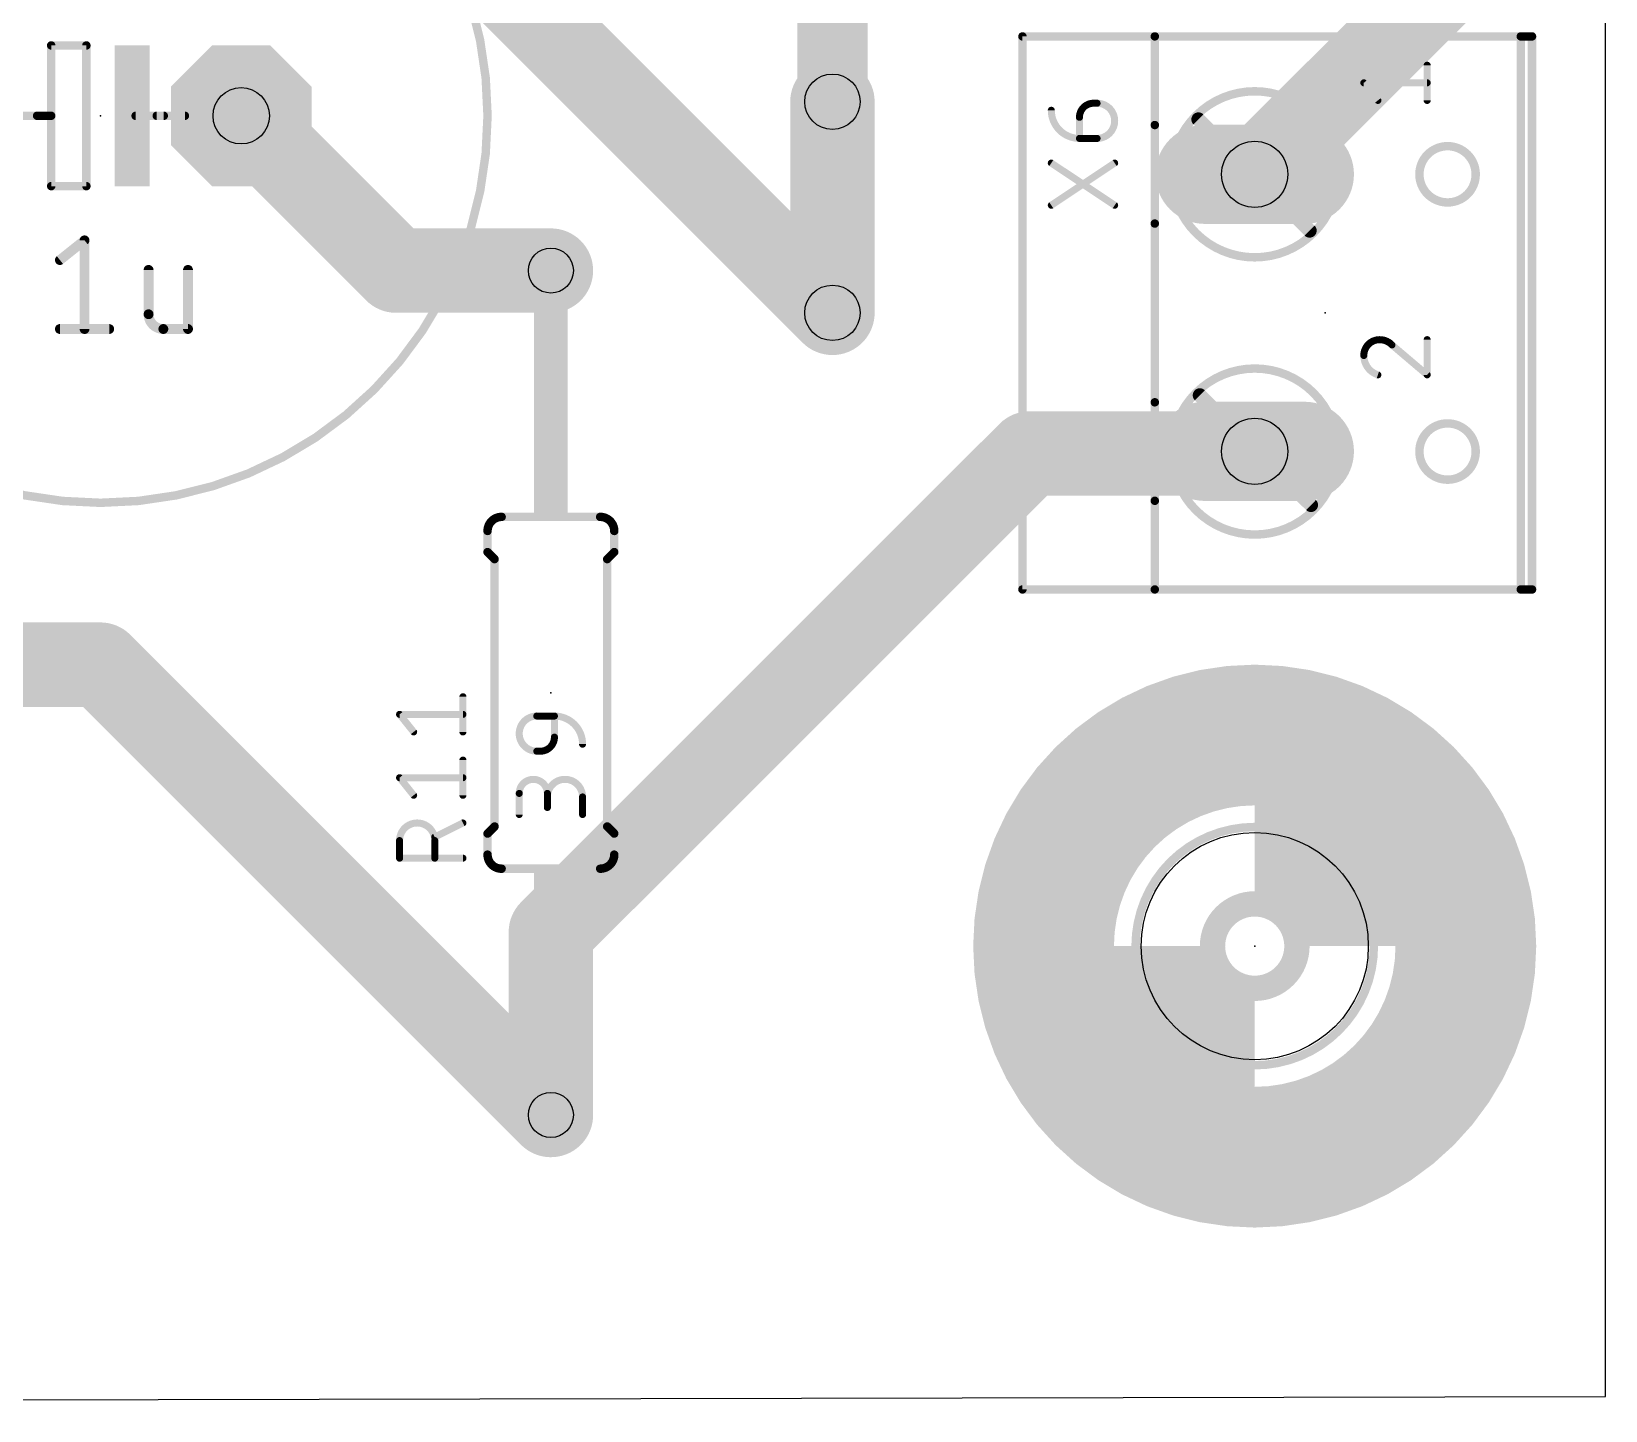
# Model space of a CAD drawing. Extents: x -11 to 108, y -2 to 100.
# Drawn here: x 79.53 to 107.93, y -2.03 to 22.86 of the extents above; entities that cross this region are included whole.
import ezdxf

# ---------------------------------------------------------------- set-up
doc = ezdxf.new("R2010")
doc.units = 0
for name, color, linetype in [('1', 12, 'CONTINUOUS'), ('16', 132, 'CONTINUOUS'), ('17', 110, 'CONTINUOUS'), ('18', 110, 'CONTINUOUS'), ('20', 31, 'CONTINUOUS'), ('21', 253, 'CONTINUOUS'), ('23', 53, 'CONTINUOUS'), ('25', 253, 'CONTINUOUS'), ('27', 253, 'CONTINUOUS'), ('39', 12, 'CONTINUOUS'), ('40', 132, 'CONTINUOUS'), ('41', 12, 'CONTINUOUS'), ('42', 132, 'CONTINUOUS'), ('43', 110, 'CONTINUOUS'), ('44', 253, 'CONTINUOUS'), ('51', 253, 'CONTINUOUS')]:
    doc.layers.add(name, color=color, linetype=linetype)

# ---------------------------------------------------------------- blocks, each defined once
blk = doc.blocks.new('RECT')
blk.add_solid([(-0.5, -0.5), (0.5, -0.5), (-0.5, 0.5), (0.5, 0.5)])
blk = doc.blocks.new('OCTAGONP')
at = {"const_width": 0.5}
blk.add_lwpolyline([(-0.25, -0.1036), (-0.25, 0.1036), (-0.1036, 0.25), (0.1036, 0.25), (0.25, 0.1036), (0.25, -0.1036), (0.1036, -0.25), (-0.1036, -0.25), (-0.25, -0.1036), (-0.25, 0.1036)], dxfattribs=at)
blk = doc.blocks.new('LONGP100')
at = {"const_width": 1}
blk.add_lwpolyline([(-0.5, 0), (0.5, 0)], dxfattribs=at)
at = {"const_width": 0.5}
for points in [[(-0.5, 0.25, 1), (-0.5, -0.25)], [(0.5, -0.25, 1), (0.5, 0.25)]]:
    blk.add_lwpolyline(points, format="xyb", dxfattribs=at)
blk = doc.blocks.new('ROUNDV')
at = {"const_width": 0.5}
blk.add_lwpolyline([(0, -0.25, 1), (0, 0.25, 1), (0, -0.25)], format="xyb", dxfattribs=at)

msp = doc.modelspace()

# ---------------------------------------------------------------- linework, layer by layer
at = {"layer": '1', "const_width": 1.27}
msp.add_lwpolyline([(93.98, 28.956), (93.98, 21.59)], dxfattribs=at)
at = {"layer": '1', "const_width": 0.635}
msp.add_lwpolyline([(93.6625, 21.59, 1), (94.2975, 21.59)], format="xyb", dxfattribs=at)
at = {"layer": '16', "const_width": 1.524}
for points in [[(83.82, 27.94), (93.98, 17.78)], [(101.6, 20.28), (105.009, 23.689)], [(93.98, 17.78), (93.98, 21.59)], [(83.312, 21.336), (86.106, 18.542)], [(86.106, 18.542), (88.9, 18.542)], [(88.9, 6.604), (97.536, 15.24)], [(97.536, 15.24), (101.6, 15.24)], [(101.6, 15.24), (101.6, 15.28)], [(80.772, 11.43), (70.866, 11.43)], [(88.9, 3.302), (80.772, 11.43)], [(88.9, 3.302), (88.9, 6.604)]]:
    msp.add_lwpolyline(points, dxfattribs=at)
at = {"layer": '16', "const_width": 0.762}
for points in [[(94.361, 21.59, 1), (93.599, 21.59)], [(83.5814, 21.6054, 1), (83.0426, 21.0666)], [(101.3306, 20.5494, 1), (101.8694, 20.0106)], [(86.106, 18.923, 1), (86.106, 18.161)], [(85.8366, 18.2726, 1), (86.3754, 18.8114)], [(88.9, 18.161, 1), (88.9, 18.923)], [(93.7106, 17.5106, 1), (94.2494, 18.0494)], [(93.599, 17.78, 1), (94.361, 17.78)], [(97.536, 15.621, 1), (97.536, 14.859)], [(97.8054, 14.9706, 1), (97.2666, 15.5094)], [(101.981, 15.28, 1), (101.219, 15.28)], [(101.6, 14.859, 1), (101.6, 15.621)], [(101.219, 15.24, 1), (101.981, 15.24)], [(81.0414, 11.6994, 1), (80.5026, 11.1606)], [(80.772, 11.049, 1), (80.772, 11.811)], [(89.281, 6.604, 1), (88.519, 6.604)], [(88.6306, 6.8734, 1), (89.1694, 6.3346)], [(88.6306, 3.0326, 1), (89.1694, 3.5714)], [(88.519, 3.302, 1), (89.281, 3.302)]]:
    msp.add_lwpolyline(points, format="xyb", dxfattribs=at)
at = {"layer": '20'}
for p, q in [((107.93, -1.778), (107.93, 100)), ((-10.922, -2.032), (107.93, -1.778))]:
    msp.add_line(p, q, dxfattribs=at)
msp.add_circle((101.6, 6.35), 2.05, dxfattribs=at)
at = {"layer": '21'}
for points, const_width in [([(80.772, 14.351, 1), (80.772, 28.321, 1), (80.772, 14.351)], 0.1524), ([(97.4471, 22.769, 1), (97.3709, 22.769)], 0.0762), ([(97.409, 22.8071, 1), (97.409, 22.7309)], 0.0762), ([(99.8351, 22.769, 1), (99.7589, 22.769)], 0.0762), ([(99.797, 22.8071, 1), (99.797, 22.7309)], 0.0762), ([(99.797, 22.7309, 1), (99.797, 22.8071)], 0.0762), ([(106.4391, 22.769, 1), (106.3629, 22.769)], 0.0762), ([(106.401, 22.8071, 1), (106.401, 22.7309)], 0.0762), ([(106.401, 22.7309, 1), (106.401, 22.8071)], 0.0762), ([(106.6421, 22.769, 1), (106.5659, 22.769)], 0.0762), ([(106.604, 22.7309, 1), (106.604, 22.8071)], 0.0762), ([(79.883, 22.6441, 1), (79.883, 22.5679)], 0.0762), ([(79.9211, 22.606, 1), (79.8449, 22.606)], 0.0762), ([(80.5561, 22.606, 1), (80.4799, 22.606)], 0.0762), ([(80.518, 22.5679, 1), (80.518, 22.6441)], 0.0762), ([(104.7433, 22.2485, 1), (104.6797, 22.2485)], 0.0635), ([(103.5933, 21.9508, 1), (103.5437, 21.9112)], 0.0635), ([(103.5685, 21.9627, 1), (103.5685, 21.8993)], 0.0635), ([(104.7115, 21.8993, 1), (104.7115, 21.9627)], 0.0635), ([(103.7977, 21.5937, 1), (103.8473, 21.6333)], 0.0635), ([(104.6797, 21.6135, 1), (104.7433, 21.6135)], 0.0635), ([(79.629, 21.3741, 1), (79.629, 21.2979)], 0.0762), ([(79.9211, 21.336, 1), (79.8449, 21.336)], 0.0762), ([(79.8449, 21.336, 1), (79.9211, 21.336)], 0.0762), ([(79.883, 21.2979, 1), (79.883, 21.3741)], 0.0762), ([(81.407, 21.3741, 1), (81.407, 21.2979)], 0.0762), ([(81.915, 21.2979, 1), (81.915, 21.3741)], 0.0762), ([(99.7589, 21.169, 1), (99.8351, 21.169)], 0.0762), ([(105.0798, 19.772, 1), (105.0798, 20.788, 1), (105.0798, 19.772)], 0.1524), ([(79.883, 20.1041, 1), (79.883, 20.0279)], 0.0762), ([(79.8449, 20.066, 1), (79.9211, 20.066)], 0.0762), ([(80.4799, 20.066, 1), (80.5561, 20.066)], 0.0762), ([(80.518, 20.0279, 1), (80.518, 20.1041)], 0.0762), ([(99.8351, 19.391, 1), (99.7589, 19.391)], 0.0762), ([(103.8543, 17.2955, 0.4142), (103.5685, 17.0098)], 0.127), ([(104.0765, 17.2003, 0.2053), (103.8543, 17.2955)], 0.127), ([(103.8542, 17.3272, 1), (103.8543, 17.2638)], 0.0635), ([(103.8543, 17.2638, 1), (103.8543, 17.3272)], 0.0635), ([(104.7433, 17.2955, 1), (104.6797, 17.2955)], 0.0635), ([(103.6003, 17.0097, 1), (103.5367, 17.0098)], 0.0635), ([(103.5685, 17.0098, 0.3252), (103.8225, 16.6605)], 0.127), ([(104.0971, 17.2244, 1), (104.0559, 17.1761)], 0.0635), ([(104.0535, 17.1784, 1), (104.0995, 17.2221)], 0.0635), ([(89.0524, 16.637, 1), (88.7476, 16.637)], 0.3048), ([(103.5367, 17.0098, 1), (103.6003, 17.0098)], 0.0635), ([(103.8127, 16.6303, 1), (103.8323, 16.6907)], 0.0635), ([(104.6797, 16.6605, 1), (104.7433, 16.6605)], 0.0635), ([(104.6909, 16.6363, 1), (104.7321, 16.6847)], 0.0635), ([(99.7589, 16.165, 1), (99.8351, 16.165)], 0.0762), ([(105.0798, 14.7682, 1), (105.0798, 15.7842, 1), (105.0798, 14.7682)], 0.1524), ([(88.7476, 14.986, 1), (89.0524, 14.986)], 0.3048), ([(99.8351, 14.387, 1), (99.7589, 14.387)], 0.0762), ([(88.011, 14.097, 0.4142), (87.757, 13.843)], 0.1524), ([(87.7951, 13.843, 1), (87.7189, 13.843)], 0.0762), ([(88.011, 14.1351, 1), (88.011, 14.0589)], 0.0762), ([(88.011, 14.0589, 1), (88.011, 14.1351)], 0.0762), ([(90.043, 13.843, 0.4142), (89.789, 14.097)], 0.1524), ([(89.789, 14.1351, 1), (89.789, 14.0589)], 0.0762), ([(89.789, 14.0589, 1), (89.789, 14.1351)], 0.0762), ([(90.0811, 13.843, 1), (90.0049, 13.843)], 0.0762), ([(87.7189, 13.843, 1), (87.7951, 13.843)], 0.0762), ([(90.0049, 13.843, 1), (90.0811, 13.843)], 0.0762), ([(87.7189, 13.462, 1), (87.7951, 13.462)], 0.0762), ([(87.7839, 13.4889, 1), (87.7301, 13.4351)], 0.0762), ([(87.9221, 13.335, 1), (87.8459, 13.335)], 0.0762), ([(87.8571, 13.3081, 1), (87.9109, 13.3619)], 0.0762), ([(89.9541, 13.335, 1), (89.8779, 13.335)], 0.0762), ([(89.8891, 13.3619, 1), (89.9429, 13.3081)], 0.0762), ([(90.0049, 13.462, 1), (90.0811, 13.462)], 0.0762), ([(90.0699, 13.4351, 1), (90.0161, 13.4889)], 0.0762), ([(97.409, 12.8251, 1), (97.409, 12.7489)], 0.0762), ([(97.3709, 12.787, 1), (97.4471, 12.787)], 0.0762), ([(99.797, 12.8251, 1), (99.797, 12.7489)], 0.0762), ([(99.7589, 12.787, 1), (99.8351, 12.787)], 0.0762), ([(99.797, 12.7489, 1), (99.797, 12.8251)], 0.0762), ([(106.401, 12.8251, 1), (106.401, 12.7489)], 0.0762), ([(106.3629, 12.787, 1), (106.4391, 12.787)], 0.0762), ([(106.401, 12.7489, 1), (106.401, 12.8251)], 0.0762), ([(106.5659, 12.787, 1), (106.6421, 12.787)], 0.0762), ([(106.604, 12.7489, 1), (106.604, 12.8251)], 0.0762), ([(101.6, 1.8542, 1), (101.6, 10.8458, 1), (101.6, 1.8542)], 0.1524), ([(87.8459, 8.509, 1), (87.9221, 8.509)], 0.0762), ([(87.9109, 8.4821, 1), (87.8571, 8.5359)], 0.0762), ([(89.8779, 8.509, 1), (89.9541, 8.509)], 0.0762), ([(89.9429, 8.5359, 1), (89.8891, 8.4821)], 0.0762), ([(101.6, 4.2, 1), (101.6, 8.5, 1), (101.6, 4.2)], 0.1524), ([(87.7951, 8.382, 1), (87.7189, 8.382)], 0.0762), ([(87.7301, 8.4089, 1), (87.7839, 8.3551)], 0.0762), ([(90.0811, 8.382, 1), (90.0049, 8.382)], 0.0762), ([(90.0161, 8.3551, 1), (90.0699, 8.4089)], 0.0762), ([(87.757, 8.001, 0.4142), (88.011, 7.747)], 0.1524), ([(87.7951, 8.001, 1), (87.7189, 8.001)], 0.0762), ([(87.7189, 8.001, 1), (87.7951, 8.001)], 0.0762), ([(89.789, 7.747, 0.4142), (90.043, 8.001)], 0.1524), ([(90.0811, 8.001, 1), (90.0049, 8.001)], 0.0762), ([(90.0049, 8.001, 1), (90.0811, 8.001)], 0.0762), ([(88.011, 7.7851, 1), (88.011, 7.7089)], 0.0762), ([(88.011, 7.7089, 1), (88.011, 7.7851)], 0.0762), ([(89.789, 7.7851, 1), (89.789, 7.7089)], 0.0762), ([(89.789, 7.7089, 1), (89.789, 7.7851)], 0.0762), ([(89.0524, 6.858, 1), (88.7476, 6.858)], 0.3048), ([(88.7476, 5.207, 1), (89.0524, 5.207)], 0.3048)]:
    msp.add_lwpolyline(points, format="xyb", dxfattribs=dict(at, const_width=const_width))
for points, const_width in [([(97.409, 22.769), (97.409, 12.787)], 0.1524), ([(97.409, 22.769), (99.797, 22.769)], 0.1524), ([(99.797, 22.769), (99.797, 21.169)], 0.1524), ([(99.797, 22.769), (106.401, 22.769)], 0.1524), ([(106.401, 22.769), (106.401, 12.787)], 0.1524), ([(106.401, 22.769), (106.604, 22.769)], 0.1524), ([(106.604, 12.787), (106.604, 22.769)], 0.1524), ([(80.518, 22.606), (79.883, 22.606)], 0.1524), ([(79.883, 22.606), (79.883, 21.336)], 0.1524), ([(80.518, 20.066), (80.518, 22.606)], 0.1524), ([(104.7115, 21.6135), (104.7115, 22.2485)], 0.127), ([(103.8225, 21.6135), (103.5685, 21.931)], 0.127), ([(103.5685, 21.931), (104.7115, 21.931)], 0.127), ([(79.629, 21.336), (79.883, 21.336)], 0.1524), ([(79.883, 21.336), (79.883, 20.066)], 0.1524), ([(81.407, 21.336), (81.915, 21.336)], 0.1524), ([(79.883, 20.066), (80.518, 20.066)], 0.1524), ([(99.797, 19.391), (99.797, 16.165)], 0.1524), ([(104.7115, 16.6605), (104.7115, 17.2955)], 0.127), ([(104.0765, 17.2003), (104.7115, 16.6605)], 0.127), ([(88.9, 16.637), (88.9, 14.986)], 0.6096), ([(99.797, 14.387), (99.797, 12.787)], 0.1524), ([(87.757, 13.843), (87.757, 13.462)], 0.1524), ([(89.789, 14.097), (88.011, 14.097)], 0.1524), ([(90.043, 13.843), (90.043, 13.462)], 0.1524), ([(87.884, 13.335), (87.757, 13.462)], 0.1524), ([(87.884, 13.335), (87.884, 8.509)], 0.1524), ([(89.916, 13.335), (90.043, 13.462)], 0.1524), ([(89.916, 13.335), (89.916, 8.509)], 0.1524), ([(99.797, 12.787), (97.409, 12.787)], 0.1524), ([(106.401, 12.787), (99.797, 12.787)], 0.1524), ([(106.604, 12.787), (106.401, 12.787)], 0.1524), ([(87.884, 8.509), (87.757, 8.382)], 0.1524), ([(89.916, 8.509), (90.043, 8.382)], 0.1524), ([(87.757, 8.001), (87.757, 8.382)], 0.1524), ([(90.043, 8.001), (90.043, 8.382)], 0.1524), ([(89.789, 7.747), (88.011, 7.747)], 0.1524), ([(88.9, 5.207), (88.9, 6.858)], 0.6096)]:
    msp.add_lwpolyline(points, dxfattribs=dict(at, const_width=const_width))
at = {"layer": '23'}
for p in [(80.772, 21.336), (102.87, 17.78), (88.9, 10.922), (101.6, 6.35)]:
    msp.add_point(p, dxfattribs=at)
at = {"layer": '25'}
for points, const_width in [([(98.6917, 21.5627, 0.4142), (98.4377, 21.3087)], 0.127), ([(98.6917, 21.5944, 1), (98.6917, 21.531)], 0.0635), ([(98.6917, 21.531, 1), (98.6917, 21.5944)], 0.0635), ([(98.7552, 20.9277, 1), (98.7552, 21.5627)], 0.127), ([(98.7552, 21.5944, 1), (98.7552, 21.531)], 0.0635), ([(98.7552, 21.531, 1), (98.7552, 21.5944)], 0.0635), ([(97.9297, 21.4357, 0.4142), (98.4377, 20.9277)], 0.127), ([(97.9615, 21.4357, 1), (97.898, 21.4357)], 0.0635), ([(98.4695, 21.3087, 1), (98.406, 21.3087)], 0.0635), ([(98.406, 21.3087, 1), (98.4695, 21.3087)], 0.0635), ([(98.4377, 20.9595, 1), (98.4377, 20.896)], 0.0635), ([(98.406, 20.9277, 1), (98.4695, 20.9277)], 0.0635), ([(98.4377, 20.896, 1), (98.4377, 20.9595)], 0.0635), ([(98.7552, 20.9595, 1), (98.7552, 20.896)], 0.0635), ([(98.7552, 20.896, 1), (98.7552, 20.9595)], 0.0635), ([(97.9473, 20.5096, 1), (97.9121, 20.4568)], 0.0635), ([(99.0903, 20.4568, 1), (99.0551, 20.5096)], 0.0635), ([(97.9121, 19.7476, 1), (97.9473, 19.6948)], 0.0635), ([(99.0551, 19.6948, 1), (99.0903, 19.7476)], 0.0635), ([(87.3443, 10.8502, 1), (87.2807, 10.8502)], 0.0635), ([(86.1695, 10.5645, 1), (86.1695, 10.501)], 0.0635), ([(86.1943, 10.5525, 1), (86.1447, 10.5129)], 0.0635), ([(87.3125, 10.501, 1), (87.3125, 10.5645)], 0.0635), ([(86.3987, 10.1954, 1), (86.4483, 10.235)], 0.0635), ([(87.2807, 10.2152, 1), (87.3443, 10.2152)], 0.0635), ([(87.3443, 9.7072, 1), (87.2807, 9.7072)], 0.0635), ([(86.1943, 9.4095, 1), (86.1447, 9.3699)], 0.0635), ([(86.1695, 9.4215, 1), (86.1695, 9.358)], 0.0635), ([(87.3125, 9.358, 1), (87.3125, 9.4215)], 0.0635), ([(86.3987, 9.0524, 1), (86.4483, 9.092)], 0.0635), ([(87.2807, 9.0722, 1), (87.3443, 9.0722)], 0.0635), ([(86.8045, 8.255, 1), (86.1695, 8.255)], 0.127), ([(87.3267, 8.5441, 1), (87.2983, 8.6009)], 0.0635), ([(86.2013, 8.255, 1), (86.1377, 8.255)], 0.0635), ([(86.1377, 8.255, 1), (86.2013, 8.255)], 0.0635), ([(86.7903, 8.3469, 1), (86.8187, 8.2901)], 0.0635), ([(86.8363, 8.255, 1), (86.7728, 8.255)], 0.0635), ([(86.7728, 8.255, 1), (86.8363, 8.255)], 0.0635), ([(86.1377, 7.9375, 1), (86.2013, 7.9375)], 0.0635), ([(86.1695, 7.9692, 1), (86.1695, 7.9058)], 0.0635), ([(86.7728, 7.9375, 1), (86.8363, 7.9375)], 0.0635), ([(87.3125, 7.9058, 1), (87.3125, 7.9692)], 0.0635)]:
    msp.add_lwpolyline(points, format="xyb", dxfattribs=dict(at, const_width=const_width))
at = {"layer": '25', "const_width": 0.127}
for points in [[(98.6917, 21.5627), (98.7552, 21.5627)], [(98.4377, 20.9277), (98.4377, 21.3087)], [(98.7552, 20.9277), (98.4377, 20.9277)], [(99.0727, 19.7212), (97.9297, 20.4832)], [(97.9297, 19.7212), (99.0727, 20.4832)], [(87.3125, 10.2152), (87.3125, 10.8502)], [(86.4235, 10.2152), (86.1695, 10.5327)], [(86.1695, 10.5327), (87.3125, 10.5327)], [(87.3125, 9.0722), (87.3125, 9.7072)], [(86.4235, 9.0722), (86.1695, 9.3897)], [(86.1695, 9.3897), (87.3125, 9.3897)], [(87.3125, 8.5725), (86.8045, 8.3185)], [(86.1695, 7.9375), (86.1695, 8.255)], [(86.8045, 8.255), (86.8045, 7.9375)], [(87.3125, 7.9375), (86.1695, 7.9375)]]:
    msp.add_lwpolyline(points, dxfattribs=at)
at = {"layer": '27'}
for points, const_width in [([(80.0404, 18.7325), (80.4849, 19.0881)], 0.1778), ([(80.4849, 19.0881), (80.4849, 17.4879)], 0.1778), ([(81.6403, 18.5547), (81.6403, 17.7546)], 0.1778), ([(82.3515, 17.4879), (82.3515, 18.5547)], 0.1778), ([(80.0404, 17.4879), (80.9294, 17.4879)], 0.1778), ([(81.907, 17.4879), (82.3515, 17.4879)], 0.1778), ([(88.646, 10.5029), (88.9635, 10.5029)], 0.127), ([(88.9635, 10.5029), (88.9635, 10.1219)], 0.127), ([(88.7095, 9.8679), (88.646, 9.8679)], 0.127), ([(88.3285, 8.7249), (88.3285, 9.1059)], 0.127), ([(88.8365, 9.1059), (88.8365, 8.8519)], 0.127), ([(89.4715, 8.7249), (89.4715, 9.0424)], 0.127)]:
    msp.add_lwpolyline(points, dxfattribs=dict(at, const_width=const_width))
for points, const_width in [([(80.5293, 19.0881, 1), (80.4404, 19.0881)], 0.0889), ([(80.5127, 19.0534, 1), (80.4571, 19.1228)], 0.0889), ([(80.0126, 18.7672, 1), (80.0682, 18.6978)], 0.0889), ([(81.6848, 18.5547, 1), (81.5959, 18.5547)], 0.0889), ([(82.396, 18.5547, 1), (82.3071, 18.5547)], 0.0889), ([(81.6403, 17.7546, 0.4142), (81.907, 17.4879)], 0.1778), ([(81.6848, 17.7546, 1), (81.5959, 17.7546)], 0.0889), ([(81.5959, 17.7546, 1), (81.6848, 17.7546)], 0.0889), ([(80.0404, 17.5324, 1), (80.0404, 17.4434)], 0.0889), ([(80.4404, 17.4879, 1), (80.5293, 17.4879)], 0.0889), ([(80.9294, 17.4434, 1), (80.9294, 17.5324)], 0.0889), ([(81.907, 17.5324, 1), (81.907, 17.4434)], 0.0889), ([(81.907, 17.4434, 1), (81.907, 17.5324)], 0.0889), ([(82.3071, 17.4879, 1), (82.396, 17.4879)], 0.0889), ([(82.3515, 17.4434, 1), (82.3515, 17.5324)], 0.0889), ([(88.646, 10.5029, 1), (88.646, 9.8679)], 0.127), ([(88.646, 10.5347, 1), (88.646, 10.4711)], 0.0635), ([(88.646, 10.4711, 1), (88.646, 10.5347)], 0.0635), ([(88.9635, 10.5347, 1), (88.9635, 10.4711)], 0.0635), ([(88.9953, 10.5029, 1), (88.9318, 10.5029)], 0.0635), ([(89.4715, 9.9949, 0.4142), (88.9635, 10.5029)], 0.127), ([(88.9635, 10.4711, 1), (88.9635, 10.5347)], 0.0635), ([(88.7095, 9.8679, 0.4142), (88.9635, 10.1219)], 0.127), ([(88.9953, 10.1219, 1), (88.9318, 10.1219)], 0.0635), ([(88.9318, 10.1219, 1), (88.9953, 10.1219)], 0.0635), ([(89.4398, 9.9949, 1), (89.5033, 9.9949)], 0.0635), ([(88.646, 9.8997, 1), (88.646, 9.8361)], 0.0635), ([(88.646, 9.8361, 1), (88.646, 9.8997)], 0.0635), ([(88.7095, 9.8997, 1), (88.7095, 9.8361)], 0.0635), ([(88.7095, 9.8361, 1), (88.7095, 9.8997)], 0.0635), ([(88.8365, 9.1059, 1), (88.3285, 9.1059)], 0.127), ([(89.4715, 9.0424, 1), (88.8365, 9.0424)], 0.127), ([(88.3603, 9.1059, 1), (88.2968, 9.1059)], 0.0635), ([(88.2968, 9.1059, 1), (88.3603, 9.1059)], 0.0635), ([(88.8683, 9.1059, 1), (88.8047, 9.1059)], 0.0635), ([(88.8047, 9.1059, 1), (88.8683, 9.1059)], 0.0635), ([(89.5033, 9.0424, 1), (89.4398, 9.0424)], 0.0635), ([(88.8047, 9.0424, 1), (88.8683, 9.0424)], 0.0635), ([(88.8047, 8.8519, 1), (88.8683, 8.8519)], 0.0635), ([(89.4398, 9.0424, 1), (89.5033, 9.0424)], 0.0635), ([(88.2968, 8.7249, 1), (88.3603, 8.7249)], 0.0635), ([(89.4398, 8.7249, 1), (89.5033, 8.7249)], 0.0635)]:
    msp.add_lwpolyline(points, format="xyb", dxfattribs=dict(at, const_width=const_width))
at = {"layer": '39', "const_width": 2.54}
msp.add_lwpolyline([(101.6, 2.54, 1), (101.6, 10.16, 1), (101.6, 2.54)], format="xyb", dxfattribs=at)
at = {"layer": '40', "const_width": 2.54}
msp.add_lwpolyline([(101.6, 2.54, 1), (101.6, 10.16, 1), (101.6, 2.54)], format="xyb", dxfattribs=at)
at = {"layer": '41', "const_width": 2.54}
msp.add_lwpolyline([(101.6, 2.54, 1), (101.6, 10.16, 1), (101.6, 2.54)], format="xyb", dxfattribs=at)
at = {"layer": '42', "const_width": 2.54}
msp.add_lwpolyline([(101.6, 2.54, 1), (101.6, 10.16, 1), (101.6, 2.54)], format="xyb", dxfattribs=at)
at = {"layer": '43', "const_width": 2.54}
msp.add_lwpolyline([(101.6, 2.54, 1), (101.6, 10.16, 1), (101.6, 2.54)], format="xyb", dxfattribs=at)
at = {"layer": '44'}
for centre, radius in [((93.98, 21.59), 0.5), ((83.312, 21.336), 0.508), ((101.6, 20.28), 0.5969), ((88.9, 18.542), 0.4064), ((93.98, 17.78), 0.5), ((101.6, 15.28), 0.5969), ((88.9, 3.302), 0.4064)]:
    msp.add_circle(centre, radius, dxfattribs=at)
at = {"layer": '51'}
for points, const_width in [([(101.6, 18.7814, 1), (101.6, 21.7786, 1), (101.6, 18.7814)], 0.1524), ([(79.629, 21.2979, 1), (79.629, 21.3741)], 0.0762), ([(81.788, 21.3741, 1), (81.788, 21.2979)], 0.0762), ([(82.296, 21.2979, 1), (82.296, 21.3741)], 0.0762), ([(100.6289, 21.3159, 1), (100.5391, 21.2261)], 0.127), ([(99.8351, 21.169, 1), (99.7589, 21.169)], 0.0762), ([(99.7589, 19.391, 1), (99.8351, 19.391)], 0.0762), ([(102.5461, 19.2191, 1), (102.6359, 19.3089)], 0.127), ([(89.0524, 18.542, 1), (88.7476, 18.542)], 0.3048), ([(88.7476, 17.526, 1), (89.0524, 17.526)], 0.3048), ([(101.6, 13.7776, 1), (101.6, 16.7748, 1), (101.6, 13.7776)], 0.1524), ([(99.8351, 16.165, 1), (99.7589, 16.165)], 0.0762), ([(100.6536, 16.3372, 1), (100.5644, 16.2468)], 0.127), ([(99.7589, 14.387, 1), (99.8351, 14.387)], 0.0762), ([(102.5714, 14.2658, 1), (102.6606, 14.3562)], 0.127), ([(104.14, 6.35, 0.4142), (101.6, 8.89)], 3.9116), ([(99.06, 6.35, 0.4142), (101.6, 3.81)], 3.9116), ([(101.6, 5.588, 1), (101.6, 7.112, 1), (101.6, 5.588)], 0.4572), ([(89.0524, 4.318, 1), (88.7476, 4.318)], 0.3048), ([(88.7476, 3.302, 1), (89.0524, 3.302)], 0.3048)]:
    msp.add_lwpolyline(points, format="xyb", dxfattribs=dict(at, const_width=const_width))
for points, const_width in [([(79.121, 21.336), (79.629, 21.336)], 0.1524), ([(81.788, 21.336), (82.296, 21.336)], 0.1524), ([(100.584, 21.271), (102.591, 19.264)], 0.254), ([(99.797, 21.169), (99.797, 19.391)], 0.1524), ([(88.9, 18.542), (88.9, 17.526)], 0.6096), ([(99.797, 16.165), (99.797, 14.387)], 0.1524), ([(100.609, 16.292), (102.616, 14.311)], 0.254), ([(88.9, 3.302), (88.9, 4.318)], 0.6096)]:
    msp.add_lwpolyline(points, dxfattribs=dict(at, const_width=const_width))

# ---------------------------------------------------------------- block references
at = {"layer": '17'}
for name, p, xscale, yscale in [('OCTAGONP', (83.312, 21.336), 2.54, 2.54), ('OCTAGONP', (83.312, 21.336), 2.54, 2.54), ('LONGP100', (101.6, 20.28), 1.7907, 1.7907), ('LONGP100', (101.6, 20.28), 1.7907, 1.7907), ('LONGP100', (101.6, 15.28), 1.7907, 1.7907), ('LONGP100', (101.6, 15.28), 1.7907, 1.7907)]:
    msp.add_blockref(name, p, dxfattribs=dict(at, xscale=xscale, yscale=yscale))
at = {"layer": '17', "xscale": 1.3208, "yscale": 1.3208, "rotation": 90}
for p in [(88.9, 18.542), (88.9, 18.542), (88.9, 3.302), (88.9, 3.302)]:
    msp.add_blockref('OCTAGONP', p, dxfattribs=at)
at = {"layer": '18', "xscale": 1.5, "yscale": 1.5}
for p in [(93.98, 21.59), (93.98, 21.59), (93.98, 17.78), (93.98, 17.78)]:
    msp.add_blockref('ROUNDV', p, dxfattribs=at)
at = {"layer": '21', "xscale": 0.635, "yscale": 2.54}
msp.add_blockref('RECT', (81.3435, 21.336), dxfattribs=at)
at = {"layer": '21', "xscale": 0.8636, "yscale": 0.6096, "rotation": 90}
for p in [(88.9, 17.0688), (88.9, 14.5288), (88.9, 7.3152), (88.9, 4.7752)]:
    msp.add_blockref('RECT', p, dxfattribs=at)

doc.saveas('drawing.dxf')
